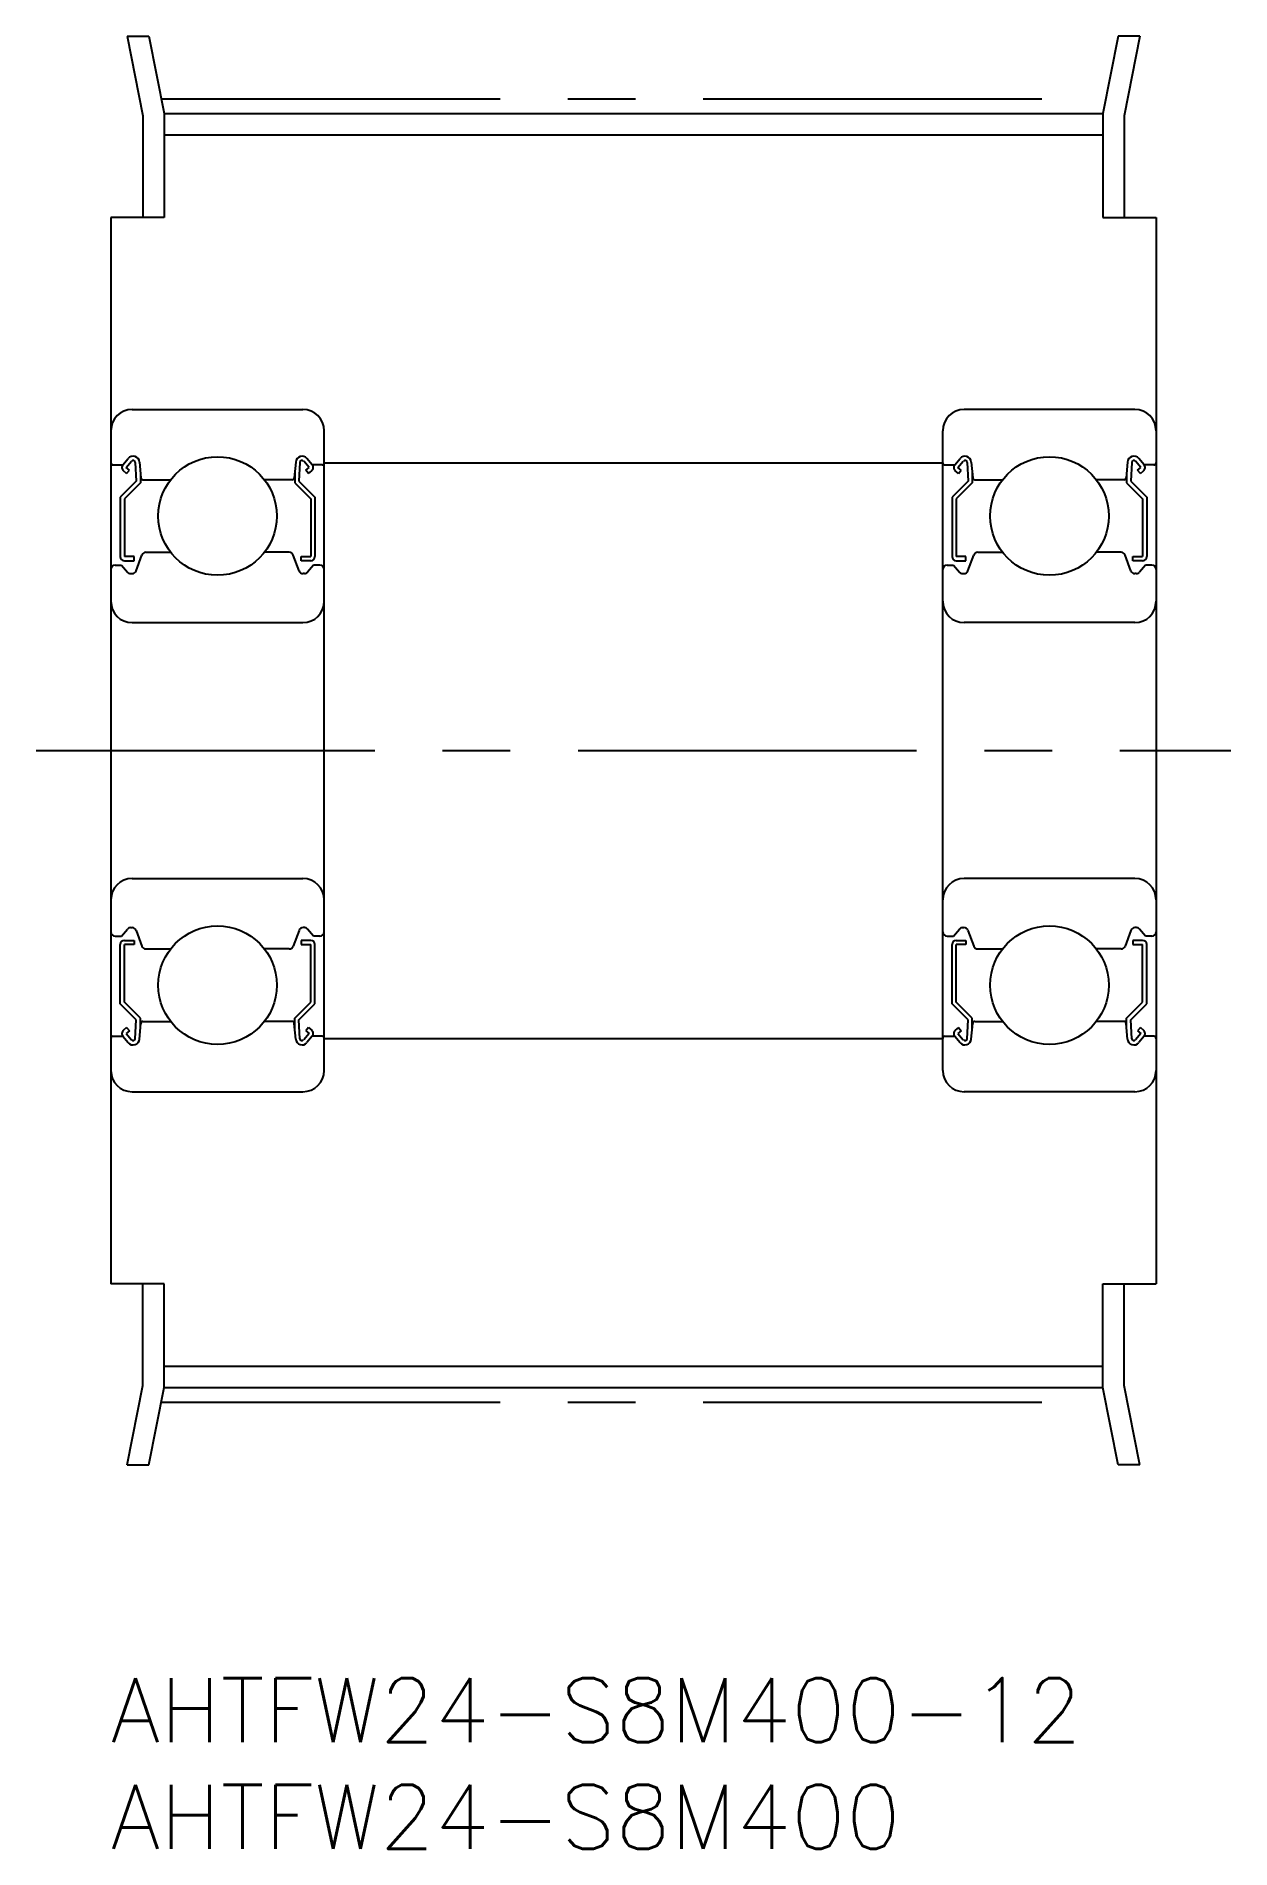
# Model space of a CAD drawing. Extents: x -3.5 to 52.5, y -8 to 77.
import ezdxf

# ---------------------------------------------------------------- set-up
doc = ezdxf.new("R2010")
doc.units = 0
doc.header["$LTSCALE"] = 0.5
doc.linetypes.add('CENTER', pattern=[50.8, 31.75, -6.35, 6.35, -6.35])
for name, color, linetype in [('MSM_CENTER', 1, 'CENTER'), ('MSM_CONTINUOUS', 7, 'CONTINUOUS'), ('MSM_PART_NUMBER', 7, 'CONTINUOUS')]:
    doc.layers.add(name, color=color, linetype=linetype)
doc.styles.get("Standard").update_dxf_attribs({"font": 'txt.shx', "height": 3, "bigfont": 'bigfont.shx'})

# ---------------------------------------------------------------- blocks, each defined once
blk = doc.blocks.new('*U2')
at = {"layer": 'MSM_PART_NUMBER'}
blk.add_text('AHTFW24-S8M400-12', height=3, dxfattribs=at).set_placement((0, -3))
blk = doc.blocks.new('*U3')
at = {"layer": 'MSM_PART_NUMBER'}
blk.add_text('AHTFW24-S8M400', height=3, dxfattribs=at).set_placement((0, -8))

msp = doc.modelspace()

# ---------------------------------------------------------------- linework, layer by layer
at = {"layer": 'MSM_CENTER'}
for p, q in [((2.37, 74.06), (46.63, 74.06)), ((-3.5, 43.5), (52.5, 43.5)), ((2.37, 12.94), (46.63, 12.94))]:
    msp.add_line(p, q, dxfattribs=at)
at = {"layer": 'MSM_CONTINUOUS'}
for p, q in [((0.764, 77), (1.5, 73.272)), ((0.764, 77), (1.784, 77)), ((1.784, 77), (2.5, 73.37)), ((47.216, 77), (46.5, 73.37)), ((48.236, 77), (47.216, 77)), ((48.236, 77), (47.5, 73.272)), ((1.5, 73.272), (1.5, 68.5)), ((2.5, 73.37), (46.5, 73.37)), ((2.5, 73.37), (2.5, 68.5)), ((46.5, 73.37), (46.5, 68.5)), ((47.5, 73.272), (47.5, 68.5)), ((2.5, 72.375), (46.5, 72.375)), ((0, 68.5), (0, 18.5)), ((2.5, 68.5), (0, 68.5)), ((46.5, 68.5), (49, 68.5)), ((49, 68.5), (49, 18.5)), ((3, 59.5), (3, 59.5)), ((48, 59.5), (40, 59.5)), ((46, 59.5), (46, 59.5)), ((1, 59.5), (9, 59.5)), ((10, 28.5), (10, 58.5)), ((39, 28.5), (39, 58.5)), ((0.56, 56.9), (0.81, 57.197)), ((0.713, 56.771), (0.963, 57.069)), ((1.14, 57.01), (1.183, 56.133)), ((1.338, 57.031), (1.403, 56.291)), ((8.662, 57.031), (8.597, 56.291)), ((8.86, 57.01), (8.817, 56.133)), ((9.287, 56.771), (9.037, 57.069)), ((9.44, 56.9), (9.19, 57.197)), ((10, 57), (39, 57)), ((39.56, 56.9), (39.81, 57.197)), ((39.713, 56.771), (39.963, 57.069)), ((40.14, 57.01), (40.183, 56.133)), ((40.338, 57.031), (40.403, 56.291)), ((47.662, 57.031), (47.597, 56.291)), ((47.86, 57.01), (47.817, 56.133)), ((48.287, 56.771), (48.037, 57.069)), ((48.44, 56.9), (48.19, 57.197)), ((0.1, 56.9), (0.56, 56.9)), ((1.183, 56.133), (0.433, 55.383)), ((0.738, 56.49), (0.585, 56.618)), ((0.866, 56.643), (0.713, 56.771)), ((0.738, 56.49), (0.866, 56.643)), ((1.383, 56.52), (1.383, 56.05)), ((1.503, 56.2), (2.803, 56.2)), ((8.497, 56.2), (7.197, 56.2)), ((8.617, 56.52), (8.617, 56.05)), ((8.817, 56.133), (9.567, 55.383)), ((9.134, 56.643), (9.287, 56.771)), ((9.262, 56.49), (9.134, 56.643)), ((9.262, 56.49), (9.415, 56.618)), ((9.9, 56.9), (9.44, 56.9)), ((39.1, 56.9), (39.56, 56.9)), ((40.183, 56.133), (39.433, 55.383)), ((39.738, 56.49), (39.585, 56.618)), ((39.866, 56.643), (39.713, 56.771)), ((39.738, 56.49), (39.866, 56.643)), ((40.383, 56.52), (40.383, 56.05)), ((40.503, 56.2), (41.803, 56.2)), ((47.497, 56.2), (46.197, 56.2)), ((47.617, 56.52), (47.617, 56.05)), ((47.817, 56.133), (48.567, 55.383)), ((48.134, 56.643), (48.287, 56.771)), ((48.262, 56.49), (48.134, 56.643)), ((48.262, 56.49), (48.415, 56.618)), ((48.9, 56.9), (48.44, 56.9)), ((0.433, 55.383), (0.433, 52.6)), ((1.383, 56.05), (0.633, 55.3)), ((0.633, 55.3), (0.633, 52.6)), ((8.617, 56.05), (9.367, 55.3)), ((9.367, 55.3), (9.367, 52.6)), ((9.567, 55.383), (9.567, 52.6)), ((39.433, 55.383), (39.433, 52.6)), ((40.383, 56.05), (39.633, 55.3)), ((39.633, 55.3), (39.633, 52.6)), ((47.617, 56.05), (48.367, 55.3)), ((48.367, 55.3), (48.367, 52.6)), ((48.567, 55.383), (48.567, 52.6)), ((1.638, 52.8), (2.803, 52.8)), ((8.362, 52.8), (7.197, 52.8)), ((40.638, 52.8), (41.803, 52.8)), ((47.362, 52.8), (46.197, 52.8)), ((0.2, 52.2), (0.5, 52.2)), ((0.5, 52.2), (0.776, 51.871)), ((1.083, 52.6), (0.633, 52.6)), ((0.633, 52.4), (1.083, 52.4)), ((1.083, 52.4), (1.083, 52.6)), ((1.182, 51.932), (1.45, 52.668)), ((8.818, 51.932), (8.55, 52.668)), ((8.917, 52.4), (8.917, 52.6)), ((8.917, 52.6), (9.367, 52.6)), ((9.367, 52.4), (8.917, 52.4)), ((9.5, 52.2), (9.224, 51.871)), ((9.8, 52.2), (9.5, 52.2)), ((39.2, 52.2), (39.5, 52.2)), ((39.5, 52.2), (39.776, 51.871)), ((40.083, 52.6), (39.633, 52.6)), ((39.633, 52.4), (40.083, 52.4)), ((40.083, 52.4), (40.083, 52.6)), ((40.182, 51.932), (40.45, 52.668)), ((47.818, 51.932), (47.55, 52.668)), ((47.917, 52.6), (48.367, 52.6)), ((47.917, 52.4), (47.917, 52.6)), ((48.367, 52.4), (47.917, 52.4)), ((48.5, 52.2), (48.224, 51.871)), ((48.8, 52.2), (48.5, 52.2)), ((0.929, 51.8), (0.994, 51.8)), ((9.071, 51.8), (9.006, 51.8)), ((39.929, 51.8), (39.994, 51.8)), ((48.071, 51.8), (48.006, 51.8)), ((1, 49.5), (9, 49.5)), ((48, 49.5), (40, 49.5)), ((1, 37.5), (9, 37.5)), ((48, 37.5), (40, 37.5)), ((0.5, 34.8), (0.776, 35.129)), ((0.929, 35.2), (0.994, 35.2)), ((1.182, 35.068), (1.45, 34.332)), ((8.818, 35.068), (8.55, 34.332)), ((9.071, 35.2), (9.006, 35.2)), ((9.5, 34.8), (9.224, 35.129)), ((39.5, 34.8), (39.776, 35.129)), ((39.929, 35.2), (39.994, 35.2)), ((40.182, 35.068), (40.45, 34.332)), ((47.818, 35.068), (47.55, 34.332)), ((48.071, 35.2), (48.006, 35.2)), ((48.5, 34.8), (48.224, 35.129)), ((0.2, 34.8), (0.5, 34.8)), ((0.433, 31.617), (0.433, 34.4)), ((0.633, 34.6), (1.083, 34.6)), ((0.633, 31.7), (0.633, 34.4)), ((1.083, 34.4), (0.633, 34.4)), ((1.083, 34.6), (1.083, 34.4)), ((1.638, 34.2), (2.803, 34.2)), ((8.362, 34.2), (7.197, 34.2)), ((8.917, 34.6), (8.917, 34.4)), ((9.367, 34.6), (8.917, 34.6)), ((8.917, 34.4), (9.367, 34.4)), ((9.367, 31.7), (9.367, 34.4)), ((9.8, 34.8), (9.5, 34.8)), ((9.567, 31.617), (9.567, 34.4)), ((39.2, 34.8), (39.5, 34.8)), ((39.433, 31.617), (39.433, 34.4)), ((39.633, 34.6), (40.083, 34.6)), ((40.083, 34.4), (39.633, 34.4)), ((39.633, 31.7), (39.633, 34.4)), ((40.083, 34.6), (40.083, 34.4)), ((40.638, 34.2), (41.803, 34.2)), ((47.362, 34.2), (46.197, 34.2)), ((47.917, 34.6), (47.917, 34.4)), ((48.367, 34.6), (47.917, 34.6)), ((47.917, 34.4), (48.367, 34.4)), ((48.367, 31.7), (48.367, 34.4)), ((48.8, 34.8), (48.5, 34.8)), ((48.567, 31.617), (48.567, 34.4)), ((1.183, 30.867), (0.433, 31.617)), ((1.383, 30.95), (0.633, 31.7)), ((8.617, 30.95), (9.367, 31.7)), ((8.817, 30.867), (9.567, 31.617)), ((40.183, 30.867), (39.433, 31.617)), ((40.383, 30.95), (39.633, 31.7)), ((47.617, 30.95), (48.367, 31.7)), ((47.817, 30.867), (48.567, 31.617)), ((1.14, 29.99), (1.183, 30.867)), ((1.338, 29.969), (1.403, 30.709)), ((1.383, 30.48), (1.383, 30.95)), ((1.503, 30.8), (2.803, 30.8)), ((8.497, 30.8), (7.197, 30.8)), ((8.662, 29.969), (8.597, 30.709)), ((8.617, 30.48), (8.617, 30.95)), ((8.86, 29.99), (8.817, 30.867)), ((40.14, 29.99), (40.183, 30.867)), ((40.338, 29.969), (40.403, 30.709)), ((40.383, 30.48), (40.383, 30.95)), ((40.503, 30.8), (41.803, 30.8)), ((47.497, 30.8), (46.197, 30.8)), ((47.662, 29.969), (47.597, 30.709)), ((47.617, 30.48), (47.617, 30.95)), ((47.86, 29.99), (47.817, 30.867)), ((0.1, 30.1), (0.56, 30.1)), ((0.56, 30.1), (0.81, 29.803)), ((0.738, 30.51), (0.585, 30.382)), ((0.866, 30.357), (0.713, 30.229)), ((0.713, 30.229), (0.963, 29.931)), ((0.738, 30.51), (0.866, 30.357)), ((9.287, 30.229), (9.037, 29.931)), ((9.262, 30.51), (9.134, 30.357)), ((9.134, 30.357), (9.287, 30.229)), ((9.44, 30.1), (9.19, 29.803)), ((9.262, 30.51), (9.415, 30.382)), ((9.9, 30.1), (9.44, 30.1)), ((10, 30), (39, 30)), ((39.1, 30.1), (39.56, 30.1)), ((39.56, 30.1), (39.81, 29.803)), ((39.738, 30.51), (39.585, 30.382)), ((39.866, 30.357), (39.713, 30.229)), ((39.713, 30.229), (39.963, 29.931)), ((39.738, 30.51), (39.866, 30.357)), ((48.287, 30.229), (48.037, 29.931)), ((48.262, 30.51), (48.134, 30.357)), ((48.134, 30.357), (48.287, 30.229)), ((48.44, 30.1), (48.19, 29.803)), ((48.262, 30.51), (48.415, 30.382)), ((48.9, 30.1), (48.44, 30.1)), ((1, 27.5), (9, 27.5)), ((3, 27.5), (3, 27.5)), ((48, 27.5), (40, 27.5)), ((46, 27.5), (46, 27.5)), ((2.5, 18.5), (0, 18.5)), ((1.5, 13.728), (1.5, 18.5)), ((2.5, 13.63), (2.5, 18.5)), ((46.5, 18.5), (49, 18.5)), ((46.5, 13.63), (46.5, 18.5)), ((47.5, 13.728), (47.5, 18.5)), ((2.5, 14.625), (46.5, 14.625)), ((0.764, 10), (1.5, 13.728)), ((1.784, 10), (2.5, 13.63)), ((2.5, 13.63), (46.5, 13.63)), ((47.216, 10), (46.5, 13.63)), ((48.236, 10), (47.5, 13.728)), ((0.764, 10), (1.784, 10)), ((48.236, 10), (47.216, 10))]:
    msp.add_line(p, q, dxfattribs=at)
for centre in [(5, 54.5), (44, 54.5), (5, 32.5), (44, 32.5)]:
    msp.add_circle(centre, 2.778, dxfattribs=at)
for centre, radius, start, end in [((1, 58.5), 1, 90, 180), ((9, 58.5), 1, 0, 90), ((40, 58.5), 1, 90, 180), ((48, 58.5), 1, 0, 90), ((0.1, 57), 0.1, 180, 270), ((1.039, 57.005), 0.3, 4.99683, 140.00119), ((1.04, 57.005), 0.1, 2.81979, 140.00022), ((8.961, 57.005), 0.3, 39.99881, 175.00317), ((8.96, 57.005), 0.1, 39.99978, 177.18021), ((9.9, 57), 0.1, 270, 0), ((39.1, 57), 0.1, 180, 270), ((40.039, 57.005), 0.3, 4.99683, 140.00119), ((40.04, 57.005), 0.1, 2.81979, 140.00022), ((47.961, 57.005), 0.3, 39.99881, 175.00317), ((47.96, 57.005), 0.1, 39.99978, 177.18021), ((48.9, 57), 0.1, 270, 0), ((0.713, 56.771), 0.2, 140.00119, 230.08703), ((1.503, 56.3), 0.1, 184.99683, 270), ((8.497, 56.3), 0.1, 270, 355.00317), ((9.287, 56.771), 0.2, 309.91297, 39.99881), ((39.713, 56.771), 0.2, 140.00119, 230.08703), ((40.503, 56.3), 0.1, 184.99683, 270), ((47.497, 56.3), 0.1, 270, 355.00317), ((48.287, 56.771), 0.2, 309.91297, 39.99881), ((1.638, 52.6), 0.2, 90, 159.99165), ((8.362, 52.6), 0.2, 20.00835, 90), ((40.638, 52.6), 0.2, 90, 159.99165), ((47.362, 52.6), 0.2, 20.00835, 90), ((0.2, 52), 0.2, 90, 180), ((0.633, 52.6), 0.2, 180, 270), ((0.929, 52), 0.2, 219.9952, 270), ((0.994, 52), 0.2, 270, 339.99165), ((9.006, 52), 0.2, 200.00835, 270), ((9.071, 52), 0.2, 270, 320.0048), ((9.367, 52.6), 0.2, 270, 0), ((9.8, 52), 0.2, 0, 90), ((39.2, 52), 0.2, 90, 180), ((39.633, 52.6), 0.2, 180, 270), ((39.929, 52), 0.2, 219.9952, 270), ((39.994, 52), 0.2, 270, 339.99165), ((48.006, 52), 0.2, 200.00835, 270), ((48.071, 52), 0.2, 270, 320.0048), ((48.367, 52.6), 0.2, 270, 0), ((48.8, 52), 0.2, 0, 90), ((1, 50.5), 1, 180, 270), ((9, 50.5), 1, 270, 0), ((40, 50.5), 1, 180, 270), ((48, 50.5), 1, 270, 0), ((1, 36.5), 1, 90, 180), ((9, 36.5), 1, 0, 90), ((40, 36.5), 1, 90, 180), ((48, 36.5), 1, 0, 90), ((0.2, 35), 0.2, 180, 270), ((0.929, 35), 0.2, 90, 140.0048), ((0.994, 35), 0.2, 20.00835, 90), ((9.006, 35), 0.2, 90, 159.99165), ((9.071, 35), 0.2, 39.9952, 90), ((9.8, 35), 0.2, 270, 0), ((39.2, 35), 0.2, 180, 270), ((39.929, 35), 0.2, 90, 140.0048), ((39.994, 35), 0.2, 20.00835, 90), ((48.006, 35), 0.2, 90, 159.99165), ((48.071, 35), 0.2, 39.9952, 90), ((48.8, 35), 0.2, 270, 0), ((0.633, 34.4), 0.2, 90, 180), ((1.638, 34.4), 0.2, 200.00835, 270), ((8.362, 34.4), 0.2, 270, 339.99165), ((9.367, 34.4), 0.2, 0, 90), ((39.633, 34.4), 0.2, 90, 180), ((40.638, 34.4), 0.2, 200.00835, 270), ((47.362, 34.4), 0.2, 270, 339.99165), ((48.367, 34.4), 0.2, 0, 90), ((1.503, 30.7), 0.1, 90, 175.00317), ((8.497, 30.7), 0.1, 4.99683, 90), ((40.503, 30.7), 0.1, 90, 175.00317), ((47.497, 30.7), 0.1, 4.99683, 90), ((0.1, 30), 0.1, 90, 180), ((0.713, 30.229), 0.2, 129.91297, 219.99881), ((1.039, 29.995), 0.3, 219.99881, 355.00317), ((1.04, 29.995), 0.1, 219.99978, 357.18021), ((8.961, 29.995), 0.3, 184.99683, 320.00119), ((8.96, 29.995), 0.1, 182.81979, 320.00022), ((9.287, 30.229), 0.2, 320.00119, 50.08703), ((9.9, 30), 0.1, 0, 90), ((39.1, 30), 0.1, 90, 180), ((39.713, 30.229), 0.2, 129.91297, 219.99881), ((40.039, 29.995), 0.3, 219.99881, 355.00317), ((40.04, 29.995), 0.1, 219.99978, 357.18021), ((47.961, 29.995), 0.3, 184.99683, 320.00119), ((47.96, 29.995), 0.1, 182.81979, 320.00022), ((48.287, 30.229), 0.2, 320.00119, 50.08703), ((48.9, 30), 0.1, 0, 90), ((1, 28.5), 1, 180, 270), ((9, 28.5), 1, 270, 0), ((40, 28.5), 1, 180, 270), ((48, 28.5), 1, 270, 0)]:
    msp.add_arc(centre, radius, start, end, dxfattribs=at)

# ---------------------------------------------------------------- block references
for name in ['*U2', '*U3']:
    msp.add_blockref(name, (0, 0), dxfattribs=at)

doc.saveas('drawing.dxf')
